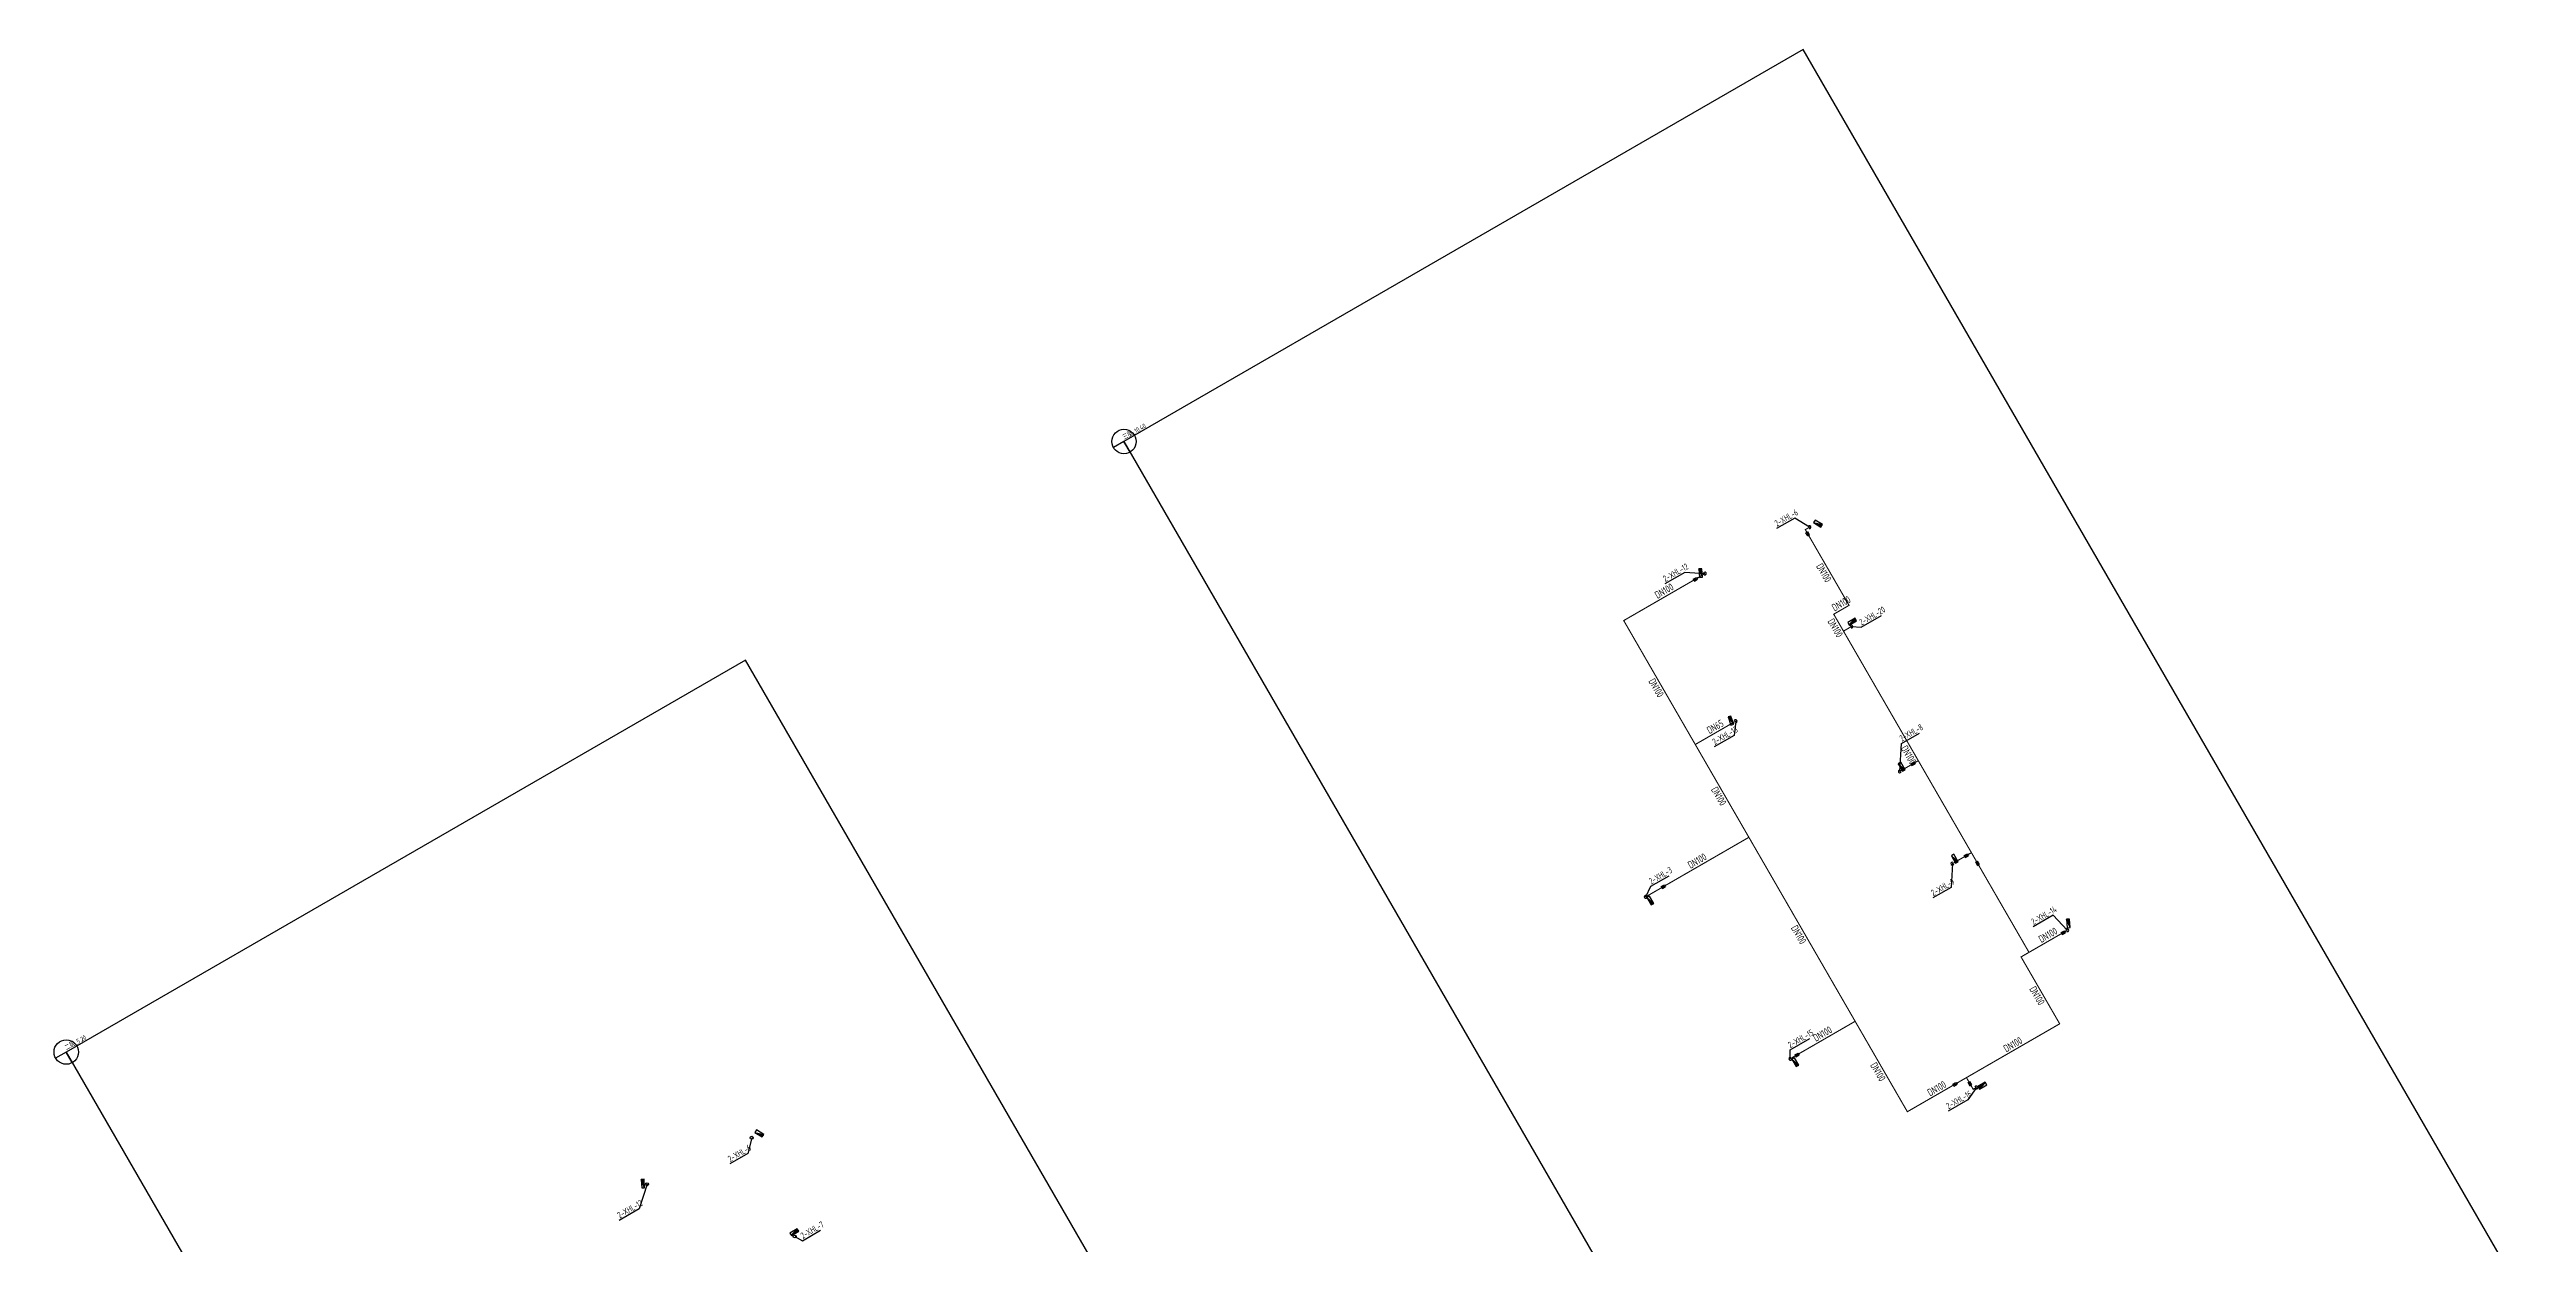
# Model space of a CAD drawing. Header units: millimetres. Extents: x 1187802 to 1563798, y 382249 to 666919.
# Drawn here: x 1361007 to 1563798, y 569139 to 666919 of the extents above; entities that cross this region are included whole.
import ezdxf

# ---------------------------------------------------------------- set-up
doc = ezdxf.new("R2010")
doc.units = ezdxf.units.MM
doc.header["$LTSCALE"] = 1000
doc.layers.get('0').update_dxf_attribs({"linetype": 'CONTINUOUS'})
for name, color, linetype in [('DIM_消防', 3, 'CONTINUOUS'), ('EQUIP_消火栓', 7, 'CONTINUOUS'), ('PIPE-消防', 1, 'CONTINUOUS'), ('S-Xh_注释', 3, 'CONTINUOUS'), ('TEXT_消防', 7, 'CONTINUOUS'), ('VALVE_消防', 7, 'CONTINUOUS'), ('VPIPE-消防', 1, 'CONTINUOUS')]:
    doc.layers.add(name, color=color, linetype=linetype)
doc.styles.add('_TWT_PIPEDN', font='GBENOR', dxfattribs={"width": 0.7, "height": 3.5, "bigfont": 'HZTXT'})
doc.styles.add('_TWT_SERIAL', font='GBENOR', dxfattribs={"width": 0.7, "height": 3.5, "bigfont": 'HZTXT'})
doc.styles.add('AUDIT_D_251219154251-2', font='GBENOR', dxfattribs={"width": 0.7, "height": 3.5, "bigfont": 'HZTXT'})
doc.styles.add('AUDIT_D_251219154251-4', font='GBENOR', dxfattribs={"width": 0.7, "height": 3.5, "bigfont": 'HZTXT'})
doc.styles.get("Standard").update_dxf_attribs({"font": 'GBENOR', "bigfont": 'GBCBIG'})

# ---------------------------------------------------------------- blocks, each defined once
blk = doc.blocks.new('Floorbase')
for p, q in [((0, 0), (-1000, 0)), ((0, -1000), (0, 0))]:
    blk.add_line(p, q)
blk.add_circle((0, 0), 1000)
at = {"style": '_TWT_PIPEDN', "width": 0.8}
blk.add_attdef('Elevation', (92, 81), '', height=400, dxfattribs=at)
blk = doc.blocks.new('$TwtSys$00000434')
for p, q in [((-0.5, 0.5), (-0.5, -0.5)), ((-0.5, -0.5), (0.5, 0.5)), ((0.5, 0.5), (-0.5, 0.5)), ((0.5, -0.5), (0.5, 0.5)), ((-0.5, -0.5), (0.5, -0.5))]:
    blk.add_line(p, q)
blk.add_solid([(0.5, -0.5), (0.5, 0.5), (-0.5, -0.5)])
blk = doc.blocks.new('$VALVE$00000316')
for p, q in [((-125, 72), (125, -72)), ((-125, 72), (-125, -72)), ((-125, 72), (125, 72)), ((125, 72), (125, -72)), ((-125, -72), (125, -72))]:
    blk.add_line(p, q)
at = {"const_width": 21.1}
blk.add_lwpolyline([(-11, 0, 1), (11, 0, 1)], format="xyb", close=True, dxfattribs=at)
for p in [(-125, 0), (125, 0)]:
    blk.add_point(p)
at = {"color": 7, "flags": 9}
for tag in ['XSIZE', 'YSIZE']:
    blk.add_attdef(tag, (0, 0), '', height=0.5, dxfattribs=at)

msp = doc.modelspace()

# ---------------------------------------------------------------- hatches: boundary and pattern name
at = {"layer": 'PIPE-消防'}
for points in [[(1504757, 627600), (1504734, 627639), (1504695, 627617)], [(1504757, 627600), (1504718, 627578), (1504695, 627617)], [(1507081, 620674), (1507058, 620713), (1507019, 620690)], [(1507081, 620674), (1507042, 620651), (1507019, 620690)], [(1508337, 621399), (1508376, 621421), (1508398, 621382)], [(1508337, 621399), (1508359, 621360), (1508398, 621382)], [(1489888, 620153), (1489865, 620192), (1489826, 620170)], [(1489888, 620153), (1489849, 620131), (1489826, 620170)], [(1522419, 592607), (1522397, 592646), (1522358, 592623)], [(1522419, 592607), (1522380, 592584), (1522358, 592623)], [(1525582, 587130), (1525621, 587152), (1525643, 587113)], [(1525582, 587130), (1525604, 587091), (1525643, 587113)], [(1518499, 581769), (1518460, 581747), (1518482, 581708)], [(1518499, 581769), (1518521, 581730), (1518482, 581708)], [(1513111, 579930), (1513072, 579907), (1513094, 579868)], [(1513111, 579930), (1513133, 579891), (1513094, 579868)]]:
    msp.add_hatch(color=256, dxfattribs=at).paths.add_polyline_path(points)

# ---------------------------------------------------------------- linework, layer by layer
at = {"layer": 'DIM_消防'}
for p, q in [((1503892, 628549, -3000), (1502395, 627685, -3000)), ((1505097, 627797, -3000), (1503892, 628549, -3000)), ((1494886, 624096), (1493261, 623158)), ((1496536, 623991), (1494886, 624096)), ((1509340, 619603, -3000), (1511001, 620562, -3000)), ((1508529, 619663, -3000), (1509340, 619603, -3000)), ((1498927, 610744), (1497307, 609809)), ((1499058, 611915), (1498927, 610744)), ((1512626, 610083), (1514111, 610940)), ((1512492, 607805, -3000), (1512626, 610083)), ((1491692, 597528), (1492107, 598389)), ((1492107, 598389), (1493602, 599252)), ((1516705, 598301), (1515203, 597433)), ((1516797, 600245), (1516705, 598301)), ((1525037, 596016), (1523402, 595072)), ((1526206, 594793), (1525037, 596016)), ((1503508, 584990), (1505128, 585925)), ((1503525, 584268), (1503508, 584990)), ((1518071, 580916, -3000), (1516449, 579979, -3000)), ((1518759, 581919, -3000), (1518071, 580916, -3000)), ((1418190, 576513, -3000), (1416693, 575649, -3000)), ((1418494, 577797, -3000), (1418190, 576513, -3000)), ((1409933, 573991), (1409279, 571972)), ((1409279, 571972), (1407654, 571033)), ((1422654, 569361), (1424138, 570218)), ((1422015, 569713, -3000), (1422654, 569361))]:
    msp.add_line(p, q, dxfattribs=at)
at = {"layer": 'PIPE-消防', "ltscale": 1.5, "const_width": 90}
for points in [[(1504757, 627600), (1505097, 627797)], [(1504757, 627600), (1504882, 627383)], [(1505032, 627124), (1508337, 621399)], [(1495630, 623468), (1489888, 620153)], [(1496536, 623991), (1495889, 623618)], [(1508337, 621399), (1507081, 620674)], [(1507881, 619288), (1507081, 620674)], [(1495747, 610004), (1489888, 620153)], [(1508529, 619663), (1507881, 619288)], [(1518356, 601145), (1507881, 619288)], [(1499058, 611915), (1495747, 610004)], [(1500136, 602403), (1495747, 610004)], [(1512491, 607804), (1513445, 608355)], [(1513705, 608505), (1514005, 608678)], [(1493270, 598439), (1500136, 602403)], [(1508836, 587334), (1500136, 602403)], [(1516797, 600245), (1517806, 600827)], [(1518065, 600977), (1518356, 601145)], [(1518783, 600406), (1518356, 601145)], [(1491692, 597528), (1493010, 598289)], [(1523069, 592982), (1518932, 600146)], [(1525752, 594530), (1523069, 592982)], [(1526206, 594793), (1526011, 594680)], [(1523069, 592982), (1522419, 592607)], [(1525582, 587130), (1522419, 592607)], [(1504210, 584663), (1508836, 587334)], [(1513111, 579930), (1508836, 587334)], [(1517948, 582723), (1525582, 587130)], [(1503525, 584268), (1503950, 584513)], [(1513111, 579930), (1516872, 582101)], [(1517132, 582251), (1517948, 582723)], [(1518161, 582354), (1517948, 582723)], [(1518499, 581769), (1518311, 582094)], [(1518759, 581919), (1518499, 581769)]]:
    msp.add_lwpolyline(points, dxfattribs=at)
at = {"layer": 'S-Xh_注释'}
for points in [[(1508192, 532249), (1563798, 564353), (1504581, 666919), (1448975, 634815)], [(1421589, 482249), (1477195, 514353), (1417979, 616919), (1362373, 584815)]]:
    msp.add_lwpolyline(points, close=True, dxfattribs=at)
at = {"layer": 'VPIPE-消防'}
for centre in [(1418494, 577797), (1409933, 573991), (1422015, 569713)]:
    msp.add_circle(centre, 120, dxfattribs=at)
for centre, start, end in [((1505097, 627797), 255, 165), ((1496536, 623991), 255, 165), ((1508529, 619663), 255, 165), ((1499058, 611915), 255, 165), ((1512491, 607804), 75, 345), ((1516797, 600245), 75, 345), ((1491692, 597528), 75, 345), ((1526206, 594793), 255, 165), ((1503525, 584268), 75, 345), ((1518759, 581919), 255, 165)]:
    msp.add_arc(centre, 120, start, end, dxfattribs=at)

# ---------------------------------------------------------------- block references
at = {"layer": 'EQUIP_消火栓', "xscale": 700, "yscale": 240, "zscale": 700}
for p, rotation in [((1505799, 628100), 327.9684618071674), ((1496186, 624045), 93.95128275015237), ((1508587, 620065), 29.99999999998191), ((1498664, 611965), 108.8308134234059), ((1512643, 608180), 299.9999999999966), ((1516993, 600646), 299.9999999999822), ((1492064, 597223), 299.9999999999846), ((1526284, 595353), 93.79643269344798), ((1503941, 583988), 299.9999999999846), ((1519248, 582064), 209.9999999999895), ((1419120, 578147), 327.9684618071674), ((1409584, 574045), 93.95128275015237), ((1421985, 570065), 29.99999999998191)]:
    msp.add_blockref('$TwtSys$00000434', p, dxfattribs=dict(at, rotation=rotation))
at = {"layer": 'S-Xh_注释', "color": 0, "rotation": 29.99999999998472}
for p, values in [((1448975, 634815), {'Elevation': '三层_10.40'}), ((1362373, 584815), {'Elevation': '二层_5.20'})]:
    msp.add_blockref('Floorbase', p, dxfattribs=at).add_auto_attribs(values)
at = {"layer": 'VALVE_消防', "zscale": 1.2}
for p, xscale, yscale, rotation in [((1504957, 627253), -1.2, -1.2, 299.9999999999842), ((1495759, 623543), -1.2, -1.2, 209.9999999999803), ((1513575, 608430), 1.2, 1.2, 29.99999999998138), ((1517936, 600902), 1.2, 1.2, 29.99999999998598), ((1518858, 600276), 1.2, 1.2, 119.9999999999848), ((1493140, 598364), 1.2, 1.2, 29.99999999998201), ((1525881, 594605), -1.2, -1.2, 209.9999999999838), ((1504080, 584588), 1.2, 1.2, 29.99999999998448), ((1517002, 582176), 1.2, 1.2, 29.99999999999139), ((1518236, 582224), 1.2, 1.2, 119.9999999999793)]:
    msp.add_blockref('$VALVE$00000316', p, dxfattribs=dict(at, xscale=xscale, yscale=yscale, rotation=rotation))

# ---------------------------------------------------------------- texts
at = {"layer": 'DIM_消防', "color": 7, "style": '_TWT_SERIAL', "width": 0.7}
for s, p in [('2-XHL-6', (1502433, 627828, -3000)), ('2-XHL-12', (1493299, 623302)), ('2-XHL-20', (1509365, 619739, -3000)), ('2-XHL-13', (1497346, 609952)), ('2-XHL-8', (1512661, 610224)), ('2-XHL-3', (1492141, 598530)), ('2-XHL-9', (1515241, 597577)), ('2-XHL-14', (1523441, 595216)), ('2-XHL-15', (1503535, 585126)), ('2-XHL-16', (1516487, 580123, -3000)), ('2-XHL-6', (1416732, 575792, -3000)), ('2-XHL-12', (1407693, 571177)), ('2-XHL-7', (1422689, 569503))]:
    msp.add_text(s, height=525, rotation=30, dxfattribs=at).set_placement(p)
at = {"layer": 'TEXT_消防', "width": 0.7}
for s, rotation, style, p in [('DN100', 300, '_TWT_PIPEDN', (1505617, 624610)), ('DN100', 30, '_TWT_PIPEDN', (1492652, 621922)), ('DN100', 30, '_TWT_PIPEDN', (1507149, 620886)), ('DN100', 300, 'AUDIT_D_251219154251-2', (1506551, 620091)), ('DN100', 300, '_TWT_PIPEDN', (1491888, 615189)), ('DN65', 30, 'AUDIT_D_251219154251-4', (1496912, 610850)), ('DN100', 300, 'AUDIT_D_251219154251-2', (1512552, 609698)), ('DN100', 300, '_TWT_PIPEDN', (1497012, 606314)), ('DN100', 30, '_TWT_PIPEDN', (1495354, 599815)), ('DN100', 300, 'AUDIT_D_251219154251-2', (1503556, 594979)), ('DN100', 30, '_TWT_PIPEDN', (1524077, 593737)), ('DN100', 300, 'AUDIT_D_251219154251-2', (1523071, 589978)), ('DN100', 30, '_TWT_PIPEDN', (1505620, 585651)), ('DN100', 30, 'AUDIT_D_251219154251-2', (1521205, 584776)), ('DN100', 300, 'AUDIT_D_251219154251-2', (1510044, 583742)), ('DN100', 30, 'AUDIT_D_251219154251-2', (1514969, 581176))]:
    msp.add_text(s, height=600, rotation=rotation, dxfattribs=dict(at, style=style)).set_placement(p)

doc.saveas('drawing.dxf')
